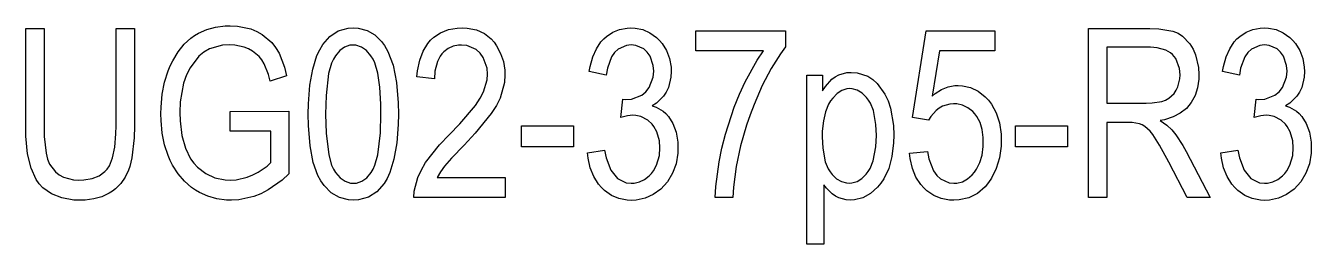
# Model space of a CAD drawing. Header units: millimetres. Extents: x -4.42 to 4.42, y -0.75 to 0.75.
import ezdxf

# ---------------------------------------------------------------- set-up
doc = ezdxf.new("R2010")
doc.units = ezdxf.units.MM
doc.layers.add('LASER_MARK', color=7, linetype='Continuous')

msp = doc.modelspace()

# ---------------------------------------------------------------- linework, layer by layer
at = {"layer": 'LASER_MARK'}
for points in [[(-3.7968, 0.7303), (-3.6703, 0.7303), (-3.6703, 0.0608), (-3.6724, -0.0195), (-3.6888, -0.1576), (-3.7032, -0.2154), (-3.7122, -0.2416), (-3.7353, -0.2898), (-3.765, -0.3323), (-3.8015, -0.3692), (-3.8223, -0.3856), (-3.8447, -0.4002), (-3.8938, -0.4236), (-3.9488, -0.4392), (-4.0097, -0.4471), (-4.0424, -0.448), (-4.0879, -0.4463), (-4.1702, -0.4323), (-4.2407, -0.4043), (-4.2994, -0.3622), (-4.3244, -0.336), (-4.3463, -0.3052), (-4.3814, -0.2276), (-4.4048, -0.1283), (-4.4165, -0.0076), (-4.4179, 0.0608), (-4.4179, 0.7303), (-4.2922, 0.7303), (-4.2922, 0.0618), (-4.2907, -0.0114), (-4.2784, -0.1253), (-4.2677, -0.166), (-4.2535, -0.1991), (-4.2134, -0.2526), (-4.1875, -0.273), (-4.1582, -0.2891), (-4.0904, -0.3074), (-4.052, -0.3097), (-4.0196, -0.3085), (-3.9616, -0.299), (-3.913, -0.28), (-3.8735, -0.2516), (-3.8572, -0.2338), (-3.8431, -0.2126), (-3.8204, -0.1567), (-3.8053, -0.0828), (-3.7977, 0.0091), (-3.7968, 0.0618)], [(-3.0118, 0.0262), (-3.0118, 0.162), (-2.6094, 0.163), (-2.6094, -0.2669), (-2.6561, -0.3093), (-2.7518, -0.3772), (-2.8008, -0.4028), (-2.8505, -0.4226), (-2.9521, -0.4452), (-3.0039, -0.448), (-3.0382, -0.4469), (-3.104, -0.4382), (-3.166, -0.4209), (-3.2243, -0.3948), (-3.252, -0.3785), (-3.2786, -0.3601), (-3.3274, -0.3173), (-3.3706, -0.2665), (-3.4081, -0.2078), (-3.4248, -0.1754), (-3.4396, -0.1412), (-3.4634, -0.0677), (-3.4793, 0.0126), (-3.4872, 0.0995), (-3.4882, 0.1455), (-3.4872, 0.1922), (-3.4792, 0.2809), (-3.4632, 0.3635), (-3.4393, 0.4399), (-3.4243, 0.4758), (-3.4076, 0.5098), (-3.3707, 0.5709), (-3.3289, 0.6228), (-3.2821, 0.6654), (-3.2568, 0.6832), (-3.2303, 0.6989), (-3.1738, 0.7239), (-3.1125, 0.7406), (-3.0465, 0.749), (-3.0118, 0.75), (-2.9612, 0.7476), (-2.8699, 0.7282), (-2.8292, 0.7113), (-2.7918, 0.6899), (-2.7274, 0.6351), (-2.7004, 0.6015), (-2.6767, 0.5627), (-2.6388, 0.4651), (-2.6246, 0.4063), (-2.7376, 0.3684), (-2.7497, 0.4143), (-2.7786, 0.4877), (-2.7953, 0.515), (-2.814, 0.538), (-2.8598, 0.5761), (-2.8868, 0.5912), (-2.9162, 0.6033), (-2.9801, 0.6173), (-3.0148, 0.619), (-3.0648, 0.6158), (-3.154, 0.5907), (-3.1931, 0.5687), (-3.2286, 0.5401), (-3.2886, 0.4621), (-3.3132, 0.4126), (-3.3331, 0.3567), (-3.3559, 0.2275), (-3.3588, 0.1541), (-3.3572, 0.0979), (-3.3451, -0.0038), (-3.3208, -0.0908), (-3.2844, -0.1633), (-3.2616, -0.1941), (-3.2364, -0.2212), (-3.1804, -0.2645), (-3.1171, -0.2934), (-3.0465, -0.3079), (-3.0085, -0.3097), (-2.9712, -0.3075), (-2.8952, -0.2898), (-2.8565, -0.2743), (-2.8195, -0.2556), (-2.7577, -0.2132), (-2.7328, -0.1896), (-2.7328, 0.0262)], [(-2.4761, 0.143), (-2.4749, 0.2138), (-2.465, 0.342), (-2.4454, 0.4524), (-2.4159, 0.5451), (-2.3974, 0.5849), (-2.3766, 0.6201), (-2.3279, 0.6764), (-2.2699, 0.714), (-2.2025, 0.7327), (-2.1653, 0.7351), (-2.1322, 0.7332), (-2.0715, 0.718), (-2.018, 0.6876), (-1.9718, 0.6419), (-1.9513, 0.6134), (-1.9291, 0.5739), (-1.8935, 0.4784), (-1.8698, 0.3608), (-1.858, 0.2211), (-1.8565, 0.143), (-1.8577, 0.0727), (-1.8675, -0.0548), (-1.887, -0.1649), (-1.9163, -0.2577), (-1.9346, -0.2975), (-1.9553, -0.3328), (-2.0039, -0.3892), (-2.062, -0.4269), (-2.1297, -0.4457), (-2.167, -0.448), (-2.2002, -0.446), (-2.262, -0.4294), (-2.3176, -0.3962), (-2.3672, -0.3464), (-2.3896, -0.3153), (-2.4099, -0.279), (-2.4423, -0.1886), (-2.4639, -0.074), (-2.4747, 0.0647)], [(-1.1228, -0.2915), (-1.1228, -0.4283), (-1.7513, -0.4283), (-1.749, -0.3856), (-1.7238, -0.2928), (-1.7009, -0.2427), (-1.6692, -0.1889), (-1.5729, -0.0675), (-1.5085, 0.0001), (-1.4337, 0.0769), (-1.3266, 0.2028), (-1.2943, 0.2518), (-1.2721, 0.2955), (-1.2468, 0.3783), (-1.2437, 0.4174), (-1.2469, 0.4596), (-1.2728, 0.5317), (-1.2955, 0.5616), (-1.3229, 0.5859), (-1.3868, 0.6137), (-1.4232, 0.6172), (-1.4431, 0.6163), (-1.4802, 0.6088), (-1.5136, 0.5937), (-1.5433, 0.5711), (-1.5568, 0.557), (-1.569, 0.5412), (-1.5885, 0.5047), (-1.6056, 0.4378), (-1.6089, 0.3851), (-1.729, 0.4), (-1.7248, 0.4404), (-1.7098, 0.5134), (-1.6862, 0.5761), (-1.654, 0.6285), (-1.6347, 0.6509), (-1.6134, 0.6706), (-1.566, 0.7022), (-1.5121, 0.7232), (-1.4518, 0.7338), (-1.4192, 0.7351), (-1.3839, 0.7335), (-1.3201, 0.7213), (-1.2651, 0.6967), (-1.2189, 0.6599), (-1.1992, 0.6369), (-1.1817, 0.6121), (-1.1537, 0.5597), (-1.135, 0.504), (-1.1257, 0.4449), (-1.1246, 0.4141), (-1.1282, 0.3594), (-1.1574, 0.2533), (-1.183, 0.2019), (-1.2188, 0.147), (-1.3298, 0.0117), (-1.405, -0.0687), (-1.4908, -0.1584), (-1.5398, -0.2141), (-1.5673, -0.2528), (-1.5892, -0.2915)], [(-0.5568, -0.1225), (-0.4399, -0.1036), (-0.4291, -0.1569), (-0.397, -0.2423), (-0.3509, -0.2992), (-0.291, -0.3276), (-0.2558, -0.3312), (-0.2362, -0.3301), (-0.1989, -0.3217), (-0.1643, -0.3048), (-0.1324, -0.2795), (-0.1175, -0.2637), (-0.1038, -0.2461), (-0.0819, -0.2072), (-0.0627, -0.1397), (-0.0591, -0.0884), (-0.0624, -0.0403), (-0.0801, 0.0226), (-0.1003, 0.0582), (-0.1129, 0.0742), (-0.1413, 0.1012), (-0.1895, 0.1273), (-0.2255, 0.135), (-0.2447, 0.1359), (-0.2818, 0.132), (-0.3269, 0.1203), (-0.3135, 0.2452), (-0.2953, 0.2434), (-0.2542, 0.2467), (-0.1843, 0.2732), (-0.1554, 0.2963), (-0.1318, 0.3251), (-0.1049, 0.3959), (-0.1015, 0.4379), (-0.1044, 0.4766), (-0.127, 0.542), (-0.1468, 0.5687), (-0.1706, 0.5904), (-0.2254, 0.6151), (-0.2566, 0.6182), (-0.2889, 0.615), (-0.3457, 0.5891), (-0.3701, 0.5664), (-0.3911, 0.5371), (-0.4204, 0.4587), (-0.4288, 0.4096), (-0.5451, 0.4349), (-0.5387, 0.4709), (-0.5207, 0.536), (-0.4958, 0.5921), (-0.464, 0.6391), (-0.4455, 0.6592), (-0.4256, 0.677), (-0.3829, 0.7054), (-0.336, 0.7244), (-0.2851, 0.7339), (-0.2581, 0.7351), (-0.2298, 0.7337), (-0.1765, 0.7231), (-0.1275, 0.7017), (-0.0828, 0.6696), (-0.0621, 0.6496), (-0.0432, 0.6276), (-0.0129, 0.5794), (0.0072, 0.5258), (0.0173, 0.4666), (0.0186, 0.4349), (0.0164, 0.3964), (-0.0008, 0.3264), (-0.0158, 0.2948), (-0.0347, 0.266), (-0.0828, 0.2182), (-0.1119, 0.1992), (-0.0847, 0.19), (-0.0377, 0.164), (-0.0178, 0.1471), (-0.0001, 0.1273), (0.0298, 0.0786), (0.0421, 0.0497), (0.0522, 0.0184), (0.0637, -0.0495), (0.0651, -0.0861), (0.0637, -0.1251), (0.0519, -0.1977), (0.0284, -0.263), (-0.0069, -0.321), (-0.029, -0.3474), (-0.0531, -0.3711), (-0.1047, -0.4092), (-0.1611, -0.4345), (-0.2221, -0.4472), (-0.2543, -0.4488), (-0.2841, -0.4474), (-0.3403, -0.4363), (-0.3919, -0.4142), (-0.4389, -0.381), (-0.4607, -0.3603), (-0.4807, -0.3372), (-0.5138, -0.2853), (-0.5378, -0.2259), (-0.5527, -0.1589)], [(0.1885, 0.5785), (0.1885, 0.7154), (0.8034, 0.7154), (0.8034, 0.6046), (0.7695, 0.5583), (0.7048, 0.4555), (0.6443, 0.3392), (0.588, 0.2094), (0.5613, 0.1395), (0.5367, 0.068), (0.4956, -0.0746), (0.4657, -0.2165), (0.4468, -0.3579), (0.4415, -0.4283), (0.3213, -0.4283), (0.3251, -0.3526), (0.3481, -0.1831), (0.3673, -0.0894), (0.3914, 0.0063), (0.4517, 0.1909), (0.488, 0.2798), (0.527, 0.3643), (0.6096, 0.5137), (0.6531, 0.5785)], [(1.6569, -0.1248), (1.7796, -0.1122), (1.7889, -0.1639), (1.821, -0.2464), (1.8438, -0.2771), (1.87, -0.3007), (1.9283, -0.3278), (1.9604, -0.3312), (1.9809, -0.33), (2.0196, -0.3204), (2.0553, -0.3013), (2.0882, -0.2727), (2.1036, -0.2548), (2.1177, -0.2348), (2.1402, -0.1897), (2.1553, -0.1377), (2.1628, -0.0787), (2.1638, -0.0467), (2.1628, -0.0165), (2.1556, 0.0386), (2.141, 0.0867), (2.1192, 0.1279), (2.1056, 0.1458), (2.0906, 0.1619), (2.0578, 0.1876), (2.0213, 0.2047), (1.9811, 0.2133), (1.9597, 0.2143), (1.9336, 0.2125), (1.8841, 0.1976), (1.8605, 0.1845), (1.8386, 0.1682), (1.8021, 0.127), (1.7874, 0.102), (1.6777, 0.1195), (1.77, 0.7146), (2.2419, 0.7146), (2.2419, 0.5785), (1.8633, 0.5785), (1.812, 0.2672), (1.8332, 0.2843), (1.8768, 0.3116), (1.9216, 0.3298), (1.9677, 0.3389), (1.9913, 0.34), (2.0206, 0.3384), (2.0764, 0.3257), (2.1282, 0.3003), (2.1762, 0.2622), (2.1987, 0.2384), (2.2193, 0.2118), (2.2524, 0.1522), (2.2745, 0.0837), (2.2855, 0.0064), (2.2869, -0.0355), (2.2855, -0.0773), (2.2745, -0.1562), (2.2524, -0.229), (2.2193, -0.2958), (2.1987, -0.3269), (2.1757, -0.3553), (2.1242, -0.4007), (2.065, -0.431), (1.9984, -0.4461), (1.9622, -0.448), (1.9319, -0.4467), (1.875, -0.436), (1.8229, -0.4145), (1.7756, -0.3824), (1.7538, -0.3623), (1.7337, -0.3398), (1.7003, -0.2887), (1.6761, -0.2293), (1.661, -0.1617)], [(2.8861, -0.4283), (2.8861, 0.7303), (3.3074, 0.7303), (3.3691, 0.7282), (3.4665, 0.7121), (3.5021, 0.6979), (3.5322, 0.679), (3.5838, 0.625), (3.6053, 0.5899), (3.6229, 0.5507), (3.643, 0.4632), (3.6455, 0.4149), (3.6445, 0.3829), (3.6359, 0.3236), (3.6189, 0.2705), (3.5933, 0.2236), (3.5773, 0.2025), (3.5592, 0.183), (3.5173, 0.1497), (3.4676, 0.1238), (3.4101, 0.1052), (3.3785, 0.0988), (3.4251, 0.067), (3.4592, 0.0348), (3.4864, 0.0007), (3.5357, -0.0732), (3.5578, -0.1129), (3.724, -0.4283), (3.5659, -0.4283), (3.4394, -0.1873), (3.3748, -0.0689), (3.3281, 0.0032), (3.3096, 0.0257), (3.2733, 0.0587), (3.2556, 0.0692), (3.2362, 0.0766), (3.187, 0.0851), (3.1572, 0.0861), (3.0118, 0.0861), (3.0118, -0.4283)], [(3.796, -0.1225), (3.9129, -0.1036), (3.9237, -0.1569), (3.9558, -0.2423), (4.0019, -0.2992), (4.0618, -0.3276), (4.097, -0.3312), (4.1166, -0.3301), (4.1539, -0.3217), (4.1885, -0.3048), (4.2204, -0.2795), (4.2353, -0.2637), (4.249, -0.2461), (4.2709, -0.2072), (4.2901, -0.1397), (4.2938, -0.0884), (4.2904, -0.0403), (4.2727, 0.0226), (4.2525, 0.0582), (4.2399, 0.0742), (4.2115, 0.1012), (4.1633, 0.1273), (4.1273, 0.135), (4.1081, 0.1359), (4.071, 0.132), (4.0259, 0.1203), (4.0393, 0.2452), (4.0575, 0.2434), (4.0986, 0.2467), (4.1685, 0.2732), (4.1974, 0.2963), (4.221, 0.3251), (4.2479, 0.3959), (4.2513, 0.4379), (4.2484, 0.4766), (4.2258, 0.542), (4.206, 0.5687), (4.1823, 0.5904), (4.1274, 0.6151), (4.0962, 0.6182), (4.0639, 0.615), (4.0071, 0.5891), (3.9827, 0.5664), (3.9617, 0.5371), (3.9324, 0.4587), (3.924, 0.4096), (3.8077, 0.4349), (3.8141, 0.4709), (3.8321, 0.536), (3.857, 0.5921), (3.8888, 0.6391), (3.9073, 0.6592), (3.9272, 0.677), (3.9699, 0.7054), (4.0168, 0.7244), (4.0677, 0.7339), (4.0947, 0.7351), (4.123, 0.7337), (4.1763, 0.7231), (4.2253, 0.7017), (4.27, 0.6696), (4.2907, 0.6496), (4.3096, 0.6276), (4.3399, 0.5794), (4.3601, 0.5258), (4.3701, 0.4666), (4.3714, 0.4349), (4.3692, 0.3964), (4.352, 0.3264), (4.337, 0.2948), (4.3181, 0.266), (4.27, 0.2182), (4.2409, 0.1992), (4.2681, 0.19), (4.3152, 0.164), (4.335, 0.1471), (4.3527, 0.1273), (4.3826, 0.0786), (4.3949, 0.0497), (4.405, 0.0184), (4.4165, -0.0495), (4.4179, -0.0861), (4.4165, -0.1251), (4.4047, -0.1977), (4.3812, -0.263), (4.3459, -0.321), (4.3238, -0.3474), (4.2997, -0.3711), (4.2481, -0.4092), (4.1917, -0.4345), (4.1307, -0.4472), (4.0985, -0.4488), (4.0687, -0.4474), (4.0125, -0.4363), (3.9609, -0.4142), (3.9139, -0.381), (3.8921, -0.3603), (3.8722, -0.3372), (3.839, -0.2853), (3.815, -0.2259), (3.8001, -0.1589)], [(-2.3567, 0.143), (-2.3533, 0.0136), (-2.3356, -0.1369), (-2.3153, -0.2081), (-2.3026, -0.2351), (-2.2886, -0.2576), (-2.2577, -0.2936), (-2.223, -0.3177), (-2.1845, -0.3297), (-2.1638, -0.3312), (-2.1442, -0.3297), (-2.1077, -0.3175), (-2.0744, -0.2932), (-2.0443, -0.2568), (-2.0305, -0.2341), (-2.0178, -0.2069), (-1.9976, -0.1354), (-1.98, 0.0146), (-1.9766, 0.143), (-1.9775, 0.2108), (-1.9842, 0.3289), (-1.9977, 0.4236), (-2.018, 0.4948), (-2.0307, 0.5216), (-2.0448, 0.544), (-2.0758, 0.5799), (-2.1108, 0.6038), (-2.1498, 0.6157), (-2.1708, 0.6172), (-2.1902, 0.6157), (-2.2266, 0.6036), (-2.2597, 0.5793), (-2.2896, 0.5429), (-2.3034, 0.5201), (-2.3159, 0.493), (-2.3359, 0.4216), (-2.3534, 0.2716)], [(3.0118, 0.2189), (3.2821, 0.2189), (3.3237, 0.2202), (3.3909, 0.2308), (3.4164, 0.2401), (3.4381, 0.2524), (3.4744, 0.286), (3.489, 0.3074), (3.5008, 0.3313), (3.5144, 0.3847), (3.5161, 0.4141), (3.5129, 0.4557), (3.4872, 0.5246), (3.4647, 0.552), (3.4511, 0.5638), (3.4192, 0.5826), (3.3597, 0.5992), (3.3122, 0.6023), (3.0118, 0.6023)], [(0.9513, -0.75), (0.9513, 0.4111), (1.0578, 0.4111), (1.0578, 0.3021), (1.0782, 0.3336), (1.122, 0.3826), (1.1455, 0.4), (1.1706, 0.4131), (1.226, 0.4282), (1.2563, 0.4301), (1.296, 0.4271), (1.3695, 0.4029), (1.4033, 0.3818), (1.4344, 0.3546), (1.4871, 0.2812), (1.5087, 0.2351), (1.5262, 0.1834), (1.5462, 0.0652), (1.5487, -0.0014), (1.5473, -0.0534), (1.5361, -0.1482), (1.5136, -0.2307), (1.4799, -0.3009), (1.4589, -0.3314), (1.436, -0.3586), (1.3873, -0.402), (1.3347, -0.431), (1.2782, -0.4455), (1.2485, -0.4473), (1.222, -0.4455), (1.1717, -0.4318), (1.1478, -0.4197), (1.1253, -0.4044), (1.0851, -0.3652), (1.0674, -0.3413), (1.0674, -0.75)], [(1.0563, -0.0133), (1.0597, -0.0894), (1.0775, -0.1834), (1.0979, -0.2327), (1.1106, -0.2533), (1.1247, -0.2713), (1.1549, -0.3001), (1.1879, -0.3194), (1.2239, -0.329), (1.2429, -0.3302), (1.2612, -0.3289), (1.296, -0.319), (1.3285, -0.2991), (1.3588, -0.2692), (1.3732, -0.2505), (1.3863, -0.2292), (1.4074, -0.1784), (1.4258, -0.0818), (1.4293, -0.0039), (1.4259, 0.0729), (1.408, 0.1682), (1.3875, 0.2183), (1.3747, 0.2394), (1.3607, 0.2579), (1.3306, 0.2876), (1.2974, 0.3074), (1.2613, 0.3173), (1.2422, 0.3185), (1.2247, 0.3172), (1.1911, 0.3066), (1.159, 0.2853), (1.1286, 0.2535), (1.1139, 0.2336), (1.1004, 0.2111), (1.0788, 0.159), (1.0644, 0.0973), (1.0572, 0.026)], [(-1.0105, -0.0806), (-1.0105, 0.0626), (-0.6526, 0.0626), (-0.6526, -0.0806)], [(2.3843, -0.0806), (2.3843, 0.0626), (2.7422, 0.0626), (2.7422, -0.0806)]]:
    msp.add_lwpolyline(points, close=True, dxfattribs=at)

doc.saveas('drawing.dxf')
